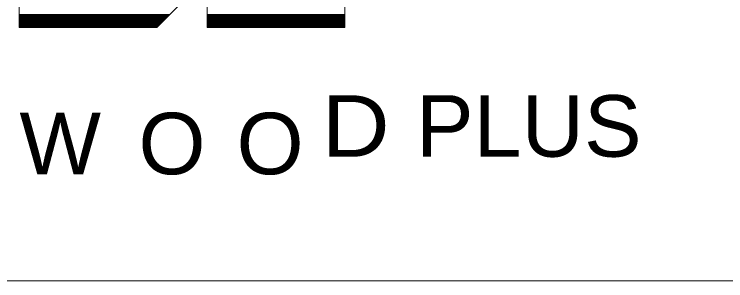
# Model space of a CAD drawing. Units: millimetres, scale not verified, with parts at other scales. Extents: x -1985 to 2015, y -1370 to 1400.
# Drawn here: x -1603.3 to -1391.2, y -1370 to -1290.6 of the extents above; entities that cross this region are included whole.
import ezdxf
from ezdxf.enums import TextEntityAlignment as Align

# ---------------------------------------------------------------- set-up
doc = ezdxf.new("R2010")
doc.units = ezdxf.units.MM
doc.header["$LTSCALE"] = 10
for name, color, linetype, lineweight in [('1-1_0', 7, 'Continuous', 18), ('8-0', 7, 'Continuous', 9), ('9-0', 7, 'Continuous', 9)]:
    doc.layers.add(name, color=color, linetype=linetype, lineweight=lineweight)
doc.styles.add('AR ADGothicJP Medium', font='')
doc.styles.get('AR ADGothicJP Medium').set_extended_font_data('AR ADGothicJP Medium')

msp = doc.modelspace()

# ---------------------------------------------------------------- linework, layer by layer
at = {"layer": '1-1_0', "lineweight": 9}
msp.add_lwpolyline([(-1985, -1370), (2015, -1370), (2015, 1400), (-1985, 1400)], close=True, dxfattribs=at)
at = {"layer": '8-0'}
for p, q in [((-1601.81, -1294.55), (-1601.81, -1194.55)), ((-1545.81, -1294.55), (-1545.81, -1194.55)), ((-1504.81, -1294.55), (-1504.81, -1194.55)), ((-1560.81, -1294.55), (-1545.81, -1279.55)), ((-1601.81, -1290.65), (-1556.91, -1290.65)), ((-1601.81, -1290.75), (-1557.01, -1290.75)), ((-1601.81, -1290.85), (-1557.11, -1290.85)), ((-1601.81, -1290.95), (-1557.21, -1290.95)), ((-1601.81, -1291.05), (-1557.31, -1291.05)), ((-1601.81, -1291.15), (-1557.41, -1291.15)), ((-1601.81, -1291.25), (-1557.51, -1291.25)), ((-1601.81, -1291.35), (-1557.61, -1291.35)), ((-1601.81, -1291.45), (-1557.71, -1291.45)), ((-1545.81, -1290.65), (-1504.81, -1290.65)), ((-1545.81, -1290.75), (-1504.81, -1290.75)), ((-1545.81, -1290.85), (-1504.81, -1290.85)), ((-1545.81, -1290.95), (-1504.81, -1290.95)), ((-1545.81, -1291.05), (-1504.81, -1291.05)), ((-1545.81, -1291.15), (-1504.81, -1291.15)), ((-1545.81, -1291.25), (-1504.81, -1291.25)), ((-1545.81, -1291.35), (-1504.81, -1291.35)), ((-1545.81, -1291.45), (-1504.81, -1291.45)), ((-1601.81, -1291.55), (-1557.81, -1291.55)), ((-1601.81, -1291.65), (-1557.91, -1291.65)), ((-1601.81, -1291.75), (-1558.01, -1291.75)), ((-1601.81, -1291.85), (-1558.11, -1291.85)), ((-1601.81, -1291.95), (-1558.21, -1291.95)), ((-1601.81, -1292.05), (-1558.31, -1292.05)), ((-1601.81, -1292.15), (-1558.41, -1292.15)), ((-1601.81, -1292.25), (-1558.51, -1292.25)), ((-1601.81, -1292.35), (-1558.61, -1292.35)), ((-1601.81, -1292.45), (-1558.71, -1292.45)), ((-1601.81, -1292.55), (-1558.81, -1292.55)), ((-1601.81, -1292.65), (-1558.91, -1292.65)), ((-1601.81, -1292.75), (-1559.01, -1292.75)), ((-1601.81, -1292.85), (-1559.11, -1292.85)), ((-1601.81, -1292.95), (-1559.21, -1292.95)), ((-1601.81, -1293.05), (-1559.31, -1293.05)), ((-1601.81, -1293.15), (-1559.41, -1293.15)), ((-1601.81, -1293.25), (-1559.51, -1293.25)), ((-1601.81, -1293.35), (-1559.61, -1293.35)), ((-1601.81, -1293.45), (-1559.71, -1293.45)), ((-1601.81, -1293.55), (-1559.81, -1293.55)), ((-1545.81, -1291.55), (-1504.81, -1291.55)), ((-1545.81, -1291.65), (-1504.81, -1291.65)), ((-1545.81, -1291.75), (-1504.81, -1291.75)), ((-1545.81, -1291.85), (-1504.81, -1291.85)), ((-1545.81, -1291.95), (-1504.81, -1291.95)), ((-1545.81, -1292.05), (-1504.81, -1292.05)), ((-1545.81, -1292.15), (-1504.81, -1292.15)), ((-1545.81, -1292.25), (-1504.81, -1292.25)), ((-1545.81, -1292.35), (-1504.81, -1292.35)), ((-1545.81, -1292.45), (-1504.81, -1292.45)), ((-1545.81, -1292.55), (-1504.81, -1292.55)), ((-1545.81, -1292.65), (-1504.81, -1292.65)), ((-1545.81, -1292.75), (-1504.81, -1292.75)), ((-1545.81, -1292.85), (-1504.81, -1292.85)), ((-1545.81, -1292.95), (-1504.81, -1292.95)), ((-1545.81, -1293.05), (-1504.81, -1293.05)), ((-1545.81, -1293.15), (-1504.81, -1293.15)), ((-1545.81, -1293.25), (-1504.81, -1293.25)), ((-1545.81, -1293.35), (-1504.81, -1293.35)), ((-1545.81, -1293.45), (-1504.81, -1293.45)), ((-1545.81, -1293.55), (-1504.81, -1293.55)), ((-1601.81, -1293.65), (-1559.91, -1293.65)), ((-1601.81, -1293.75), (-1560.01, -1293.75)), ((-1601.81, -1293.85), (-1560.11, -1293.85)), ((-1601.81, -1293.95), (-1560.21, -1293.95)), ((-1601.81, -1294.05), (-1560.31, -1294.05)), ((-1601.81, -1294.15), (-1560.41, -1294.15)), ((-1601.81, -1294.25), (-1560.51, -1294.25)), ((-1601.81, -1294.35), (-1560.61, -1294.35)), ((-1601.81, -1294.45), (-1560.71, -1294.45)), ((-1601.81, -1294.55), (-1560.81, -1294.55)), ((-1601.81, -1294.55), (-1560.81, -1294.55)), ((-1545.81, -1293.65), (-1504.81, -1293.65)), ((-1545.81, -1293.75), (-1504.81, -1293.75)), ((-1545.81, -1293.85), (-1504.81, -1293.85)), ((-1545.81, -1293.95), (-1504.81, -1293.95)), ((-1545.81, -1294.05), (-1504.81, -1294.05)), ((-1545.81, -1294.15), (-1504.81, -1294.15)), ((-1545.81, -1294.25), (-1504.81, -1294.25)), ((-1545.81, -1294.35), (-1504.81, -1294.35)), ((-1545.81, -1294.45), (-1504.81, -1294.45)), ((-1545.81, -1294.55), (-1504.81, -1294.55)), ((-1545.81, -1294.55), (-1504.81, -1294.55))]:
    msp.add_line(p, q, dxfattribs=at)

# ---------------------------------------------------------------- texts
at = {"layer": '9-0', "style": 'AR ADGothicJP Medium'}
for s, width, p in [('D', 1.15, (-1511.75, -1338.54)), (' PLUS', 1.05, (-1490.71, -1338.54))]:
    msp.add_text(s, height=18.33, dxfattribs=dict(at, width=width)).set_placement(p, align=Align.BOTTOM_LEFT)
at = {"layer": '9-0', "insert": (-1601.75, -1338.54), "char_height": 18.33, "attachment_point": 7, "style": 'AR ADGothicJP Medium'}
msp.add_mtext('\\T1.46;\\W1.05;WOO', dxfattribs=at)

doc.saveas('drawing.dxf')
